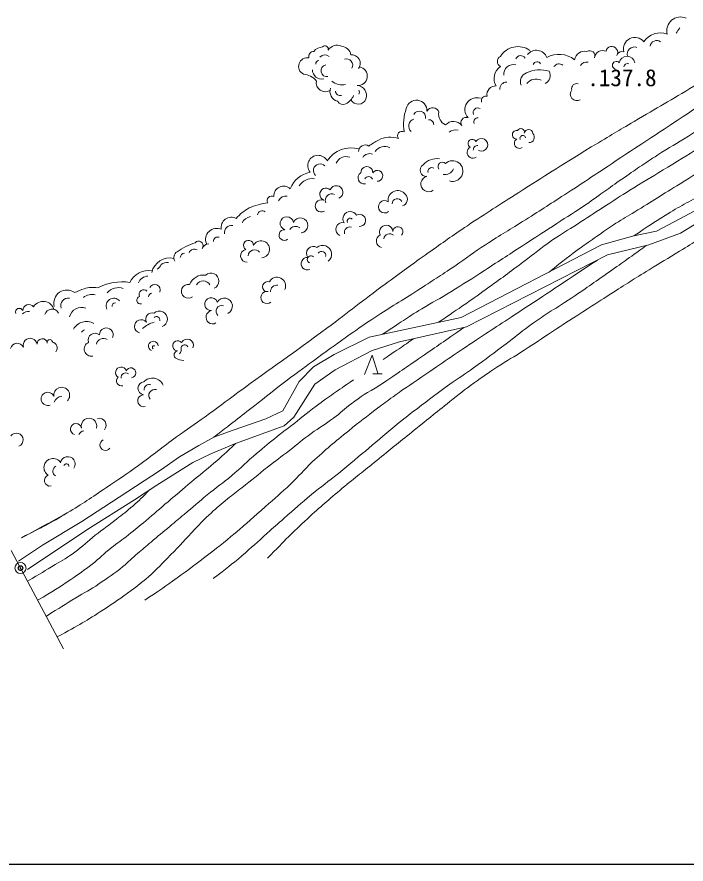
# Model space of a CAD drawing. Units: millimetres, scale not verified. Extents: x 40000 to 680000, y 20000 to 380000.
# Drawn here: x 77703 to 149925, y 205000 to 296435 of the extents above; entities that cross this region are included whole.
import ezdxf
from ezdxf.enums import TextEntityAlignment as Align

# ---------------------------------------------------------------- set-up
doc = ezdxf.new("R2010")
doc.units = ezdxf.units.MM
doc.header["$LTSCALE"] = 1000
doc.header["$PDMODE"] = 32
doc.header["$PDSIZE"] = 500
doc.linetypes.add('CHAIN', pattern=[18.5, 12, -1.5, 3.5, -1.5])
for name, color, linetype, lineweight in [('M-BGD', 7, 'Continuous', 13), ('M-BGD-EXST', 7, 'Continuous', 25), ('M-BMK', 2, 'CHAIN', 13), ('M-BMK-SRVR', 3, 'Continuous', 13)]:
    doc.layers.add(name, color=color, linetype=linetype, lineweight=lineweight)
doc.layers.add('M-BGD-RSTR', color=6, linetype='Continuous')
doc.styles.add('ＭＳ ゴシック', font='')
doc.styles.get('ＭＳ ゴシック').set_extended_font_data('MS Gothic')

msp = doc.modelspace()

# ---------------------------------------------------------------- linework, layer by layer
at = {"layer": 'M-BGD'}
msp.add_line((116109, 257927), (117139, 257927), dxfattribs=at)
for points in [[(108182, 257095), (109711, 258668), (111931, 259992), (115732, 261871), (125640, 264007), (140800, 271821), (144301, 272804), (146736, 273316), (149810, 274939), (152586, 276434)], [(153013, 275366), (149341, 273103), (145924, 271821), (141440, 270754), (126237, 262982), (118978, 261359), (116031, 260419), (112060, 258327), (109847, 256797)], [(115202, 257824), (116056, 259917), (116654, 257995)], [(77861, 237708), (80466, 239416), (84694, 241978), (88751, 244583), (93192, 247530), (95242, 248939), (97335, 250177), (98957, 251074), (101050, 251843), (104552, 253039), (106388, 253935), (108182, 257095)], [(109847, 256797), (107584, 253252), (106559, 252313), (101306, 250391), (98616, 249281), (96694, 248341), (92808, 245907), (90374, 244327), (85249, 241081), (78854, 236806)]]:
    msp.add_lwpolyline(points, dxfattribs=at)
for centre, radius, start, end in [((149343, 294934), 1501, 67.19845, 194.46854), ((147103, 292689), 2028, 67.1808, 148.30855), ((151080, 293654), 2439, 138.75856, 155.01876), ((144404, 292974), 1248, 38.74338, 194.02029), ((146755, 293176), 707, 54.94806, 171.76307), ((109721, 292186), 526, 86.23949, 198.85935), ((110774, 291899), 1303, 93.85568, 141.43627), ((110952, 292958), 358, 341.42504, 137.88846), ((112244, 292270), 1112, 64.34695, 148.94313), ((112665, 292199), 1075, 7.60195, 86.76965), ((131772, 291029), 2205, 54.54565, 148.77294), ((133767, 291657), 1184, 19.22629, 142.7567), ((138964, 291655), 1078, 75.70714, 171.1726), ((139531, 292241), 549, 336.40107, 123.28693), ((140908, 291934), 878, 64.22279, 174.27486), ((141912, 292616), 631, 326.67026, 170.05118), ((143031, 292067), 626, 75.01397, 161.131), ((144359, 292423), 773, 69.85192, 197.21048), ((109050, 291093), 940, 79.37231, 242.60616), ((110364, 291325), 418, 100.62855, 176.37852), ((110938, 291626), 716, 48.7253, 138.00762), ((113268, 291229), 676, 331.67096, 108.80175), ((113827, 291418), 929, 323.36523, 96.00105), ((130152, 291638), 597, 116.50494, 246.1595), ((132071, 291699), 563, 31.9048, 159.51638), ((136223, 289678), 2721, 51.96758, 119.45411), ((143557, 291342), 855, 10.03585, 169.96415), ((111164, 290622), 641, 102.44905, 280.17081), ((114512, 290050), 1009, 264.19263, 80.54401), ((130768, 289789), 1560, 123.34916, 211.16026), ((131309, 290249), 1052, 75.68869, 186.05612), ((133845, 291169), 435, 27.30026, 163.41139), ((136207, 290721), 645, 50.45402, 147.49124), ((139173, 290823), 744, 75.75388, 150.22355), ((142400, 291212), 422, 41.4098, 251.21006), ((143640, 290938), 465, 76.88118, 164.27727), ((108522, 288374), 1886, 37.37356, 87.10935), ((110591, 290728), 999, 180.67302, 283.19568), ((133032, 289454), 993, 109.56604, 203.51591), ((134129, 287546), 3182, 71.55577, 116.69942), ((134324, 290100), 936, 295.9772, 29.81734), ((110996, 289351), 989, 170.23818, 300.02403), ((112812, 290782), 1688, 228.40487, 282.72318), ((114339, 287953), 1096, 340.30103, 86.27403), ((129368, 288054), 931, 85.95743, 190.93734), ((130583, 288636), 773, 91.41682, 182.2784), ((133743, 288496), 1238, 64.22078, 143.40927), ((138146, 288680), 570, 74.92213, 192.99462), ((112597, 288401), 1110, 161.63486, 254.32409), ((112591, 288467), 517, 184.59761, 285.06952), ((114087, 288322), 574, 337.28559, 22.71441), ((138139, 288105), 706, 140.82493, 300.37766), ((112903, 287708), 713, 211.82358, 295.79801), ((112466, 288583), 1691, 296.23554, 338.65855), ((114545, 287900), 884, 207.28429, 339.01715), ((120835, 286323), 1129, 357.01631, 168.89215), ((127340, 286434), 1284, 71.3818, 222.52195), ((128323, 287399), 495, 74.64334, 197.69494), ((124513, 284843), 5078, 160.47698, 189.23749), ((121143, 285610), 661, 346.93029, 152.7284), ((122583, 285949), 695, 17.99681, 153.03398), ((127450, 286100), 512, 60.69289, 200.83432), ((120819, 284645), 817, 110.61117, 226.36117), ((122171, 284817), 520, 358.84401, 96.36112), ((124475, 285930), 1253, 169.24557, 246.35734), ((126202, 285014), 584, 70.79559, 211.83068), ((127484, 285088), 473, 89.33336, 199.15886), ((124808, 284027), 1126, 37.1369, 137.88399), ((132083, 283990), 396, 343.4804, 151.56073), ((117977, 280740), 2720, 70.19993, 117.69045), ((119260, 283614), 479, 59.82014, 220.95849), ((125027, 283185), 1063, 73.51969, 129.66466), ((131647, 283718), 469, 79.25432, 271.47476), ((132297, 283341), 297, 11.41396, 208.55225), ((132927, 283827), 466, 3.09981, 173.80387), ((132961, 283457), 585, 270.41023, 42.48525), ((115289, 281903), 712, 56.42088, 180.80004), ((121644, 274234), 10188, 118.94926, 125.8121), ((126837, 282771), 449, 26.7606, 243.2394), ((127426, 282081), 466, 85.36454, 184.63546), ((127836, 282637), 686, 244.38639, 150.66475), ((131932, 282787), 537, 120.57693, 304.57119), ((113781, 279215), 3094, 73.9309, 146.72139), ((115758, 280838), 844, 67.24902, 149.62087), ((117403, 281212), 1245, 62.94217, 146.8092), ((126920, 281813), 626, 117.10313, 303.24391), ((110209, 280381), 1119, 28.3945, 218.62753), ((113234, 280182), 1177, 70.30771, 157.25635), ((123010, 279253), 1887, 80.57301, 140.17986), ((123621, 280281), 465, 45.36494, 215.83765), ((124720, 279801), 1120, 253.38906, 133.60241), ((110427, 279859), 720, 44.20884, 227.2058), ((115467, 279646), 643, 357.44059, 182.55941), ((116598, 279288), 588, 267.12506, 146.00505), ((121888, 279887), 661, 119.65741, 276.50948), ((122471, 279769), 406, 57.11724, 199.61773), ((123888, 280434), 1020, 259.18799, 336.95698), ((109946, 276781), 2964, 101.88649, 157.85713), ((109615, 277291), 1699, 83.33316, 147.66194), ((115164, 279066), 648, 121.63565, 283.19664), ((115656, 278740), 455, 25.67567, 152.24108), ((122142, 278405), 845, 102.2762, 306.17929), ((106483, 277136), 1046, 46.78115, 185.03186), ((111063, 277286), 676, 47.99991, 248.21851), ((112174, 277517), 712, 292.35732, 157.64268), ((105199, 276625), 485, 59.99342, 212.16843), ((106708, 276290), 821, 78.36276, 158.42328), ((111676, 276647), 691, 62.72344, 202.56997), ((118795, 276660), 1030, 36.13711, 189.81678), ((119150, 276744), 708, 283.61624, 47.6546), ((105511, 269682), 6723, 96.17382, 114.21667), ((110565, 276042), 663, 68.14722, 301.58181), ((117389, 275941), 669, 54.28605, 308.89623), ((118744, 276265), 551, 25.12729, 180.27188), ((105077, 271564), 4843, 118.66975, 139.90906), ((104185, 274994), 531, 51.91892, 172.84135), ((113678, 274652), 784, 30.51756, 213.29865), ((100844, 273712), 1106, 61.46834, 190.51219), ((103124, 273649), 1255, 100.10762, 153.63218), ((106833, 274154), 720, 7.37629, 252.5388), ((108294, 273943), 807, 275.7928, 157.947), ((113663, 274405), 307, 38.90184, 211.0822), ((114681, 274477), 660, 265.58024, 119.72488), ((99263, 272419), 1198, 65.63896, 201.61138), ((100883, 273160), 785, 82.32261, 189.29125), ((106568, 272894), 575, 85.13811, 307.48959), ((107767, 273077), 748, 52.23151, 146.26071), ((112845, 273515), 729, 75.88835, 247.86793), ((113634, 273188), 580, 73.21416, 194.77567), ((117556, 273238), 717, 2.27591, 206.793), ((118818, 273251), 546, 318.58839, 178.32966), ((99375, 272210), 473, 70.84114, 180.66664), ((117239, 272251), 738, 115.93381, 256.51785), ((117929, 272373), 646, 49.51702, 169.79063), ((99349, 264799), 7658, 108.34155, 124.78855), ((97310, 271766), 478, 335.16454, 140.82469), ((98455, 271182), 780, 93.67843, 162.74362), ((102687, 271790), 537, 355.89729, 240.06166), ((104051, 271357), 917, 276.3759, 154.49073), ((109691, 270921), 741, 58.21056, 217.37485), ((110704, 270816), 963, 309.16286, 130.25698), ((95381, 270470), 737, 122.98582, 211.65342), ((95842, 270427), 514, 96.54629, 173.45371), ((96840, 270779), 592, 59.54686, 159.33321), ((102523, 270650), 683, 98.72614, 273.95425), ((103359, 270582), 716, 40.69945, 174.78989), ((109434, 270262), 392, 46.33851, 250.44649), ((110601, 270702), 430, 342.31219, 149.07871), ((94225, 268405), 2018, 77.82747, 167.04731), ((93933, 268937), 1005, 83.53298, 130.67248), ((109046, 269800), 673, 85.24256, 294.7734), ((91947, 266777), 2284, 80.92935, 154.00707), ((92123, 270250), 1279, 304.58107, 334.49448), ((91889, 267303), 1156, 92.20015, 158.87521), ((97846, 266958), 1620, 81.90968, 158.29293), ((97803, 267116), 822, 28.3962, 149.59363), ((98650, 267938), 849, 292.74582, 132.72463), ((105768, 267409), 928, 335.82912, 151.04078), ((87313, 259479), 7958, 107.09793, 115.08675), ((85862, 264759), 2490, 77.35415, 110.90104), ((89031, 262282), 5564, 81.07417, 118.14178), ((88633, 265674), 1542, 69.02315, 139.73964), ((92567, 266959), 603, 339.16559, 151.48068), ((96204, 266818), 752, 79.54659, 308.0166), ((104799, 267293), 586, 74.4461, 239.5623), ((105759, 266810), 679, 81.33616, 184.84554), ((83102, 265547), 1413, 53.67204, 195.11622), ((83254, 265277), 825, 82.39773, 199.53124), ((85827, 264856), 1612, 78.23078, 126.40811), ((91064, 265871), 418, 106.80831, 279.78883), ((91382, 266495), 493, 43.26856, 206.99983), ((92283, 266232), 380, 93.79725, 182.93567), ((98674, 265426), 693, 19.95599, 271.95214), ((100085, 265217), 880, 296.77091, 149.61161), ((104686, 266155), 659, 79.54573, 309.69602), ((79003, 264705), 679, 42.37885, 177.39148), ((80532, 264534), 1204, 13.05907, 148.52577), ((88152, 265249), 823, 41.55085, 205.82929), ((88321, 265236), 341, 88.92487, 192.27381), ((99804, 264675), 619, 71.16278, 229.34746), ((77951, 264575), 406, 23.28055, 200.32227), ((78961, 263720), 942, 83.51127, 135.56204), ((81489, 264103), 789, 28.4816, 165.28184), ((84698, 263743), 1346, 71.02935, 165.91906), ((92284, 263801), 685, 71.60592, 206.90175), ((93083, 263824), 856, 289.75386, 132.86604), ((98826, 264028), 717, 100.31029, 299.13426), ((85202, 261969), 1588, 60.13355, 151.55261), ((91116, 263033), 721, 39.46804, 254.17494), ((93156, 260750), 2800, 103.23039, 133.05281), ((92766, 263727), 366, 346.1125, 133.201), ((85165, 262106), 569, 106.53298, 148.8555), ((87355, 262128), 742, 335.83355, 180.62987), ((79131, 260985), 765, 8.7774, 195.79925), ((80435, 261152), 550, 7.06187, 185.27848), ((81254, 261314), 289, 4.76364, 199.01367), ((86127, 261562), 740, 48.89948, 200.11757), ((87036, 260970), 759, 56.42253, 170.1496), ((96080, 260999), 674, 336.30779, 154.49263), ((77730, 260485), 726, 23.67393, 167.38115), ((81394, 260709), 646, 321.13557, 76.71372), ((85736, 260590), 779, 112.98139, 282.50795), ((92422, 260905), 522, 1.70335, 248.91908), ((92493, 260779), 169, 58.83261, 242.77242), ((95058, 260933), 545, 40.86798, 266.7558), ((94578, 260604), 862, 321.11325, 10.24131), ((95795, 260659), 382, 26.79515, 165.09858), ((95126, 259937), 462, 102.3492, 220.7809), ((95965, 261776), 2449, 240.9772, 264.31475), ((88939, 258052), 598, 18.89607, 238.42354), ((89448, 257507), 500, 55.51822, 187.49031), ((89992, 258021), 537, 279.6948, 155.25756), ((89008, 257148), 549, 134.09916, 282.68688), ((91461, 256349), 693, 95.93739, 261.59866), ((92323, 256182), 1268, 23.33335, 137.48038), ((82534, 255602), 858, 315.19984, 188.524), ((92005, 256176), 587, 74.97661, 180.93185), ((92586, 255574), 661, 74.40988, 218.58325), ((81027, 255208), 710, 22.06239, 291.16716), ((82674, 254513), 996, 97.76517, 160.42255), ((91398, 255013), 652, 93.39207, 283.60504), ((84085, 251943), 606, 11.33496, 254.71517), ((85482, 252285), 834, 344.52867, 195.47133), ((86581, 252375), 743, 318.85964, 105.15113), ((77640, 250781), 735, 292.51853, 144.48278), ((85055, 251007), 764, 99.46232, 152.59242), ((87255, 250243), 590, 114.08337, 321.66659), ((81592, 247798), 976, 32.25164, 238.81928), ((83194, 248180), 789, 326.2018, 169.84919), ((82142, 247415), 574, 113.29178, 241.12281), ((83037, 247922), 285, 359.15748, 160.23283), ((81261, 246391), 598, 106.99802, 282.24372)]:
    msp.add_arc(centre, radius, start, end, dxfattribs=at)
for points, knots in [([(139684, 282402), (141946, 283743), (142512, 284078), (144325, 285151), (146846, 286644), (148273, 287455), (150781, 288970), (152424, 289963), (152946, 290279), (154976, 291532)], [0, 0, 0, 0, 1, 1, 1, 2, 2, 2, 3, 3, 3, 3]), ([(139086, 276141), (140966, 277501), (141454, 277855), (142994, 278922), (144492, 279960), (145331, 280544), (146862, 281534), (148138, 282360), (148895, 282755), (150178, 283569), (152023, 284740), (153025, 285446), (154876, 286608), (155658, 287100), (156114, 287347), (156910, 287814), (158809, 288929), (159426, 289264), (161809, 290603)], [0, 0, 0, 0, 1, 1, 1, 2, 2, 2, 3, 3, 3, 4, 4, 4, 5, 5, 5, 6, 6, 6, 6]), ([(141171, 276015), (142666, 276983), (143055, 277232), (144275, 277992), (145706, 278884), (146529, 279348), (147968, 280228), (149482, 281154), (150339, 281659), (151836, 282614), (152965, 283335), (153562, 283793), (154700, 284498), (155948, 285273), (156676, 285659), (157940, 286408), (160413, 287873), (161186, 288348), (164245, 290201)], [0, 0, 0, 0, 1, 1, 1, 2, 2, 2, 3, 3, 3, 4, 4, 4, 5, 5, 5, 6, 6, 6, 6]), ([(143442, 281633), (146136, 283391), (146816, 283833), (148972, 285252), (150770, 286436), (151751, 287139), (153569, 288292), (155058, 289235), (155547, 289534), (157413, 290653)], [0, 0, 0, 0, 1, 1, 1, 2, 2, 2, 3, 3, 3, 3]), ([(78189, 240209), (80569, 241430), (81243, 241767), (83125, 242895), (84814, 243907), (85719, 244541), (87355, 245634), (88722, 246548), (89490, 247057), (90822, 248021), (92452, 249200), (93317, 249925), (94942, 251110), (96125, 251974), (96817, 252416), (98006, 253271), (99402, 254274), (100161, 254868), (101548, 255883), (105289, 258619), (107434, 260083), (111157, 262843), (113625, 264674), (114962, 265760), (117434, 267584), (119242, 268916), (120259, 269657), (122089, 270957), (123730, 272123), (124645, 272784), (126317, 273904), (128462, 275340), (129694, 276100), (131869, 277491), (134906, 279433), (135879, 280033), (139684, 282402)], [0, 0, 0, 0, 1, 1, 1, 2, 2, 2, 3, 3, 3, 4, 4, 4, 5, 5, 5, 6, 6, 6, 7, 7, 7, 8, 8, 8, 9, 9, 9, 10, 10, 10, 11, 11, 11, 12, 12, 12, 12]), ([(143442, 281633), (140384, 279588), (139605, 279060), (137121, 277448), (135359, 276305), (134371, 275666), (132595, 274544), (130915, 273485), (129940, 272946), (128281, 271854), (126960, 270984), (126262, 270433), (124950, 269548), (123412, 268511), (122537, 267950), (120979, 266943), (119171, 265776), (118120, 265182), (116324, 263996), (115432, 263408), (114936, 263072), (114061, 262459), (112700, 261505), (111946, 260959), (110602, 259982), (109279, 259021), (108533, 258490), (107228, 257505), (105843, 256460), (105095, 255838), (103726, 254772), (101866, 253324), (101282, 252873), (98957, 251074)], [0, 0, 0, 0, 1, 1, 1, 2, 2, 2, 3, 3, 3, 4, 4, 4, 5, 5, 5, 6, 6, 6, 7, 7, 7, 8, 8, 8, 9, 9, 9, 10, 10, 10, 11, 11, 11, 11]), ([(135134, 268901), (136814, 270221), (137252, 270583), (138656, 271599), (139386, 272127), (139799, 272418), (140540, 272930), (141243, 273416), (141627, 273703), (142349, 274161), (143133, 274659), (143592, 274907), (144384, 275392), (146303, 276569), (147365, 277251), (149282, 278432), (150711, 279311), (151497, 279828), (152950, 280667), (154212, 281397), (154632, 281627), (156215, 282476)], [0, 0, 0, 0, 1, 1, 1, 2, 2, 2, 3, 3, 3, 4, 4, 4, 5, 5, 5, 6, 6, 6, 7, 7, 7, 7]), ([(144301, 272804), (145887, 273891), (146327, 274184), (147662, 275012), (149257, 276002), (150213, 276450), (151832, 277399), (153431, 278336), (153938, 278644), (155900, 279838)], [0, 0, 0, 0, 1, 1, 1, 2, 2, 2, 3, 3, 3, 3]), ([(117175, 262182), (119183, 263537), (119718, 263912), (121401, 264937), (122614, 265676), (123328, 266031), (124541, 266771), (125980, 267648), (126767, 268170), (128183, 269082), (129907, 270191), (130861, 270830), (132580, 271946), (133716, 272684), (134355, 273095), (135493, 273830), (136895, 274734), (137335, 275016), (139086, 276141)], [0, 0, 0, 0, 1, 1, 1, 2, 2, 2, 3, 3, 3, 4, 4, 4, 5, 5, 5, 6, 6, 6, 6]), ([(141171, 276015), (139732, 275071), (139368, 274831), (138206, 274081), (137120, 273380), (136481, 273033), (135418, 272297), (134215, 271464), (133603, 270910), (132429, 270036), (130847, 268859), (129962, 268196), (128359, 267047), (126373, 265623), (125716, 265184), (123214, 263484)], [0, 0, 0, 0, 1, 1, 1, 2, 2, 2, 3, 3, 3, 4, 4, 4, 5, 5, 5, 5]), ([(138785, 264614), (140255, 265555), (140625, 265791), (141806, 266543), (143413, 267566), (144307, 268150), (145926, 269155), (147201, 269947), (147937, 270354), (149217, 271140), (150938, 272197), (151480, 272550), (153587, 273903)], [0, 0, 0, 0, 1, 1, 1, 2, 2, 2, 3, 3, 3, 4, 4, 4, 4]), ([(136820, 265596), (139039, 267103), (139609, 267489), (141379, 268728), (143046, 269895), (143573, 270273), (145623, 271750)], [0, 0, 0, 0, 1, 1, 1, 2, 2, 2, 2]), ([(120900, 257238), (123649, 259124), (124352, 259609), (126585, 261098), (128606, 262447), (129755, 263177), (131785, 264514), (135138, 266724), (136185, 267425), (140353, 270198)], [0, 0, 0, 0, 1, 1, 1, 2, 2, 2, 3, 3, 3, 3]), ([(98899, 235831), (100392, 236969), (100802, 237278), (101973, 238265), (103066, 239186), (103637, 239750), (104707, 240699), (105422, 241334), (105823, 241690), (106543, 242322), (107689, 243328), (108321, 243904), (109489, 244884), (110591, 245808), (111279, 246238), (112393, 247147), (114990, 249266), (116376, 250535), (118970, 252656), (119706, 253258), (120137, 253572), (120892, 254151), (122262, 255203), (123036, 255786), (124436, 256799), (125418, 257509), (126014, 257842), (126998, 258550), (128382, 259545), (129143, 260122), (130500, 261155), (131456, 261882), (131965, 262324), (132934, 263034), (134402, 264107), (134941, 264420), (136820, 265596)], [0, 0, 0, 0, 1, 1, 1, 2, 2, 2, 3, 3, 3, 4, 4, 4, 5, 5, 5, 6, 6, 6, 7, 7, 7, 8, 8, 8, 9, 9, 9, 10, 10, 10, 11, 11, 11, 12, 12, 12, 12]), ([(138785, 264614), (137183, 263580), (136777, 263318), (135496, 262478), (134309, 261699), (133660, 261238), (132464, 260471), (131323, 259739), (130652, 259379), (129518, 258635), (128535, 257990), (127992, 257617), (127041, 256927), (126001, 256172), (125446, 255713), (124436, 254920), (122822, 253651), (121935, 252920), (120336, 251631), (118850, 250433), (118022, 249756), (116536, 248557), (115086, 247387), (114248, 246763), (112820, 245567), (111325, 244315), (110497, 243601), (109062, 242279), (107319, 240672), (106771, 240091), (104749, 238009)], [0, 0, 0, 0, 1, 1, 1, 2, 2, 2, 3, 3, 3, 4, 4, 4, 5, 5, 5, 6, 6, 6, 7, 7, 7, 8, 8, 8, 9, 9, 9, 10, 10, 10, 10]), ([(116886, 256683), (119066, 258167), (119616, 258542), (121360, 259742), (123155, 260976), (123717, 261367), (125946, 262916)], [0, 0, 0, 0, 1, 1, 1, 2, 2, 2, 2]), ([(117217, 259449), (117939, 259936), (118122, 260059), (118700, 260454), (119410, 260938), (119632, 261093), (120513, 261702)], [0, 0, 0, 0, 1, 1, 1, 2, 2, 2, 2]), ([(80845, 231737), (82402, 232714), (82799, 232966), (84062, 233737), (85026, 234326), (85601, 234601), (86539, 235231), (87579, 235932), (88165, 236325), (89143, 237110), (89788, 237628), (90100, 237976), (90724, 238520), (91285, 239010), (91606, 239277), (92176, 239758), (92972, 240431), (93425, 240799), (94225, 241466), (94826, 241967), (95164, 242245), (95763, 242747), (96733, 243562), (97257, 244041), (98240, 244840), (99262, 245672), (99878, 246084), (100887, 246933), (101963, 247838), (102508, 248411), (103578, 249324), (104434, 250055), (104919, 250457), (105798, 251160), (106334, 251589), (106649, 251810), (107191, 252230), (108290, 253081), (108885, 253585), (109997, 254420), (111537, 255576), (112073, 255926), (114031, 257257)], [0, 0, 0, 0, 1, 1, 1, 2, 2, 2, 3, 3, 3, 4, 4, 4, 5, 5, 5, 6, 6, 6, 7, 7, 7, 8, 8, 8, 9, 9, 9, 10, 10, 10, 11, 11, 11, 12, 12, 12, 13, 13, 13, 14, 14, 14, 14]), ([(91519, 233495), (92971, 234466), (93354, 234726), (94509, 235544), (95880, 236517), (96634, 237083), (97968, 238107), (99267, 239105), (100001, 239659), (101256, 240712), (102551, 241798), (103237, 242452), (104502, 243573), (105572, 244521), (106202, 245019), (107235, 246007), (108181, 246912), (108631, 247500), (109583, 248398), (111054, 249787), (111946, 250492), (113512, 251772), (114708, 252750), (115401, 253269), (116630, 254206), (117274, 254698), (117639, 254969), (118295, 255445), (119296, 256169), (119635, 256389), (120900, 257238)], [0, 0, 0, 0, 1, 1, 1, 2, 2, 2, 3, 3, 3, 4, 4, 4, 5, 5, 5, 6, 6, 6, 7, 7, 7, 8, 8, 8, 9, 9, 9, 10, 10, 10, 10]), ([(82030, 229513), (84466, 230859), (85170, 231213), (87078, 232470), (88249, 233241), (88899, 233684), (90025, 234519), (90778, 235079), (91204, 235390), (91904, 236014), (92881, 236885), (93380, 237426), (94295, 238363), (95334, 239427), (95866, 240070), (96900, 241139), (97573, 241834), (97937, 242237), (98651, 242890), (99332, 243512), (99732, 243841), (100445, 244427), (101032, 244910), (101385, 245151), (101982, 245623), (103071, 246483), (103665, 246986), (104758, 247843), (105666, 248556), (106193, 248931), (107107, 249637), (108028, 250349), (108514, 250787), (109455, 251473), (110386, 252152), (110971, 252443), (111889, 253139), (112646, 253711), (113012, 254105), (113768, 254676), (114924, 255548), (115385, 255792), (116886, 256683)], [0, 0, 0, 0, 1, 1, 1, 2, 2, 2, 3, 3, 3, 4, 4, 4, 5, 5, 5, 6, 6, 6, 7, 7, 7, 8, 8, 8, 9, 9, 9, 10, 10, 10, 11, 11, 11, 12, 12, 12, 13, 13, 13, 14, 14, 14, 14]), ([(79928, 233467), (81659, 234496), (82148, 234769), (83506, 235701), (84422, 236330), (84935, 236686), (85813, 237367), (86645, 238012), (87040, 238460), (87862, 239118), (88579, 239691), (89019, 239962), (89741, 240527), (90488, 241111), (90893, 241456), (91620, 242064), (92564, 242854), (93075, 243316), (94012, 244114), (94994, 244951), (95542, 245422), (96531, 246249), (97477, 247040), (98034, 247449), (98966, 248256), (99900, 249067), (100199, 249349), (101306, 250391)], [0, 0, 0, 0, 1, 1, 1, 2, 2, 2, 3, 3, 3, 4, 4, 4, 5, 5, 5, 6, 6, 6, 7, 7, 7, 8, 8, 8, 9, 9, 9, 9]), ([(78833, 235542), (80294, 236389), (80679, 236606), (81841, 237324), (82664, 237832), (83154, 238075), (83934, 238648), (84840, 239314), (85273, 239785), (86154, 240484), (87040, 241187), (87570, 241538), (88460, 242235), (89152, 242776), (89550, 243066), (90211, 243644), (90952, 244293), (91189, 244542), (92023, 245397)], [0, 0, 0, 0, 1, 1, 1, 2, 2, 2, 3, 3, 3, 4, 4, 4, 5, 5, 5, 6, 6, 6, 6])]:
    msp.add_open_spline(points, degree=3, knots=knots, dxfattribs=at)
msp.add_open_spline([(78189, 240209), (80657, 241552), (80657, 241552), (83125, 242895)], degree=3, dxfattribs=at)
at = {"layer": 'M-BGD-EXST'}
msp.add_line((40000, 205000), (579000, 205000), dxfattribs=at)
at = {"layer": 'M-BGD-RSTR'}
msp.add_point((78085, 236951), dxfattribs=at)
at = {"layer": 'M-BMK'}
msp.add_line((82725, 228240), (60425, 270108), dxfattribs=at)
at = {"layer": 'M-BMK-SRVR'}
msp.add_circle((78085, 236951), 600, dxfattribs=at)
msp.add_point((78085, 236951), dxfattribs=at)

# ---------------------------------------------------------------- texts
at = {"layer": 'M-BGD', "style": 'ＭＳ ゴシック'}
msp.add_text('.137.8', height=1833, dxfattribs=at).set_placement((139263, 288411), align=Align.BOTTOM_LEFT)

doc.saveas('drawing.dxf')
